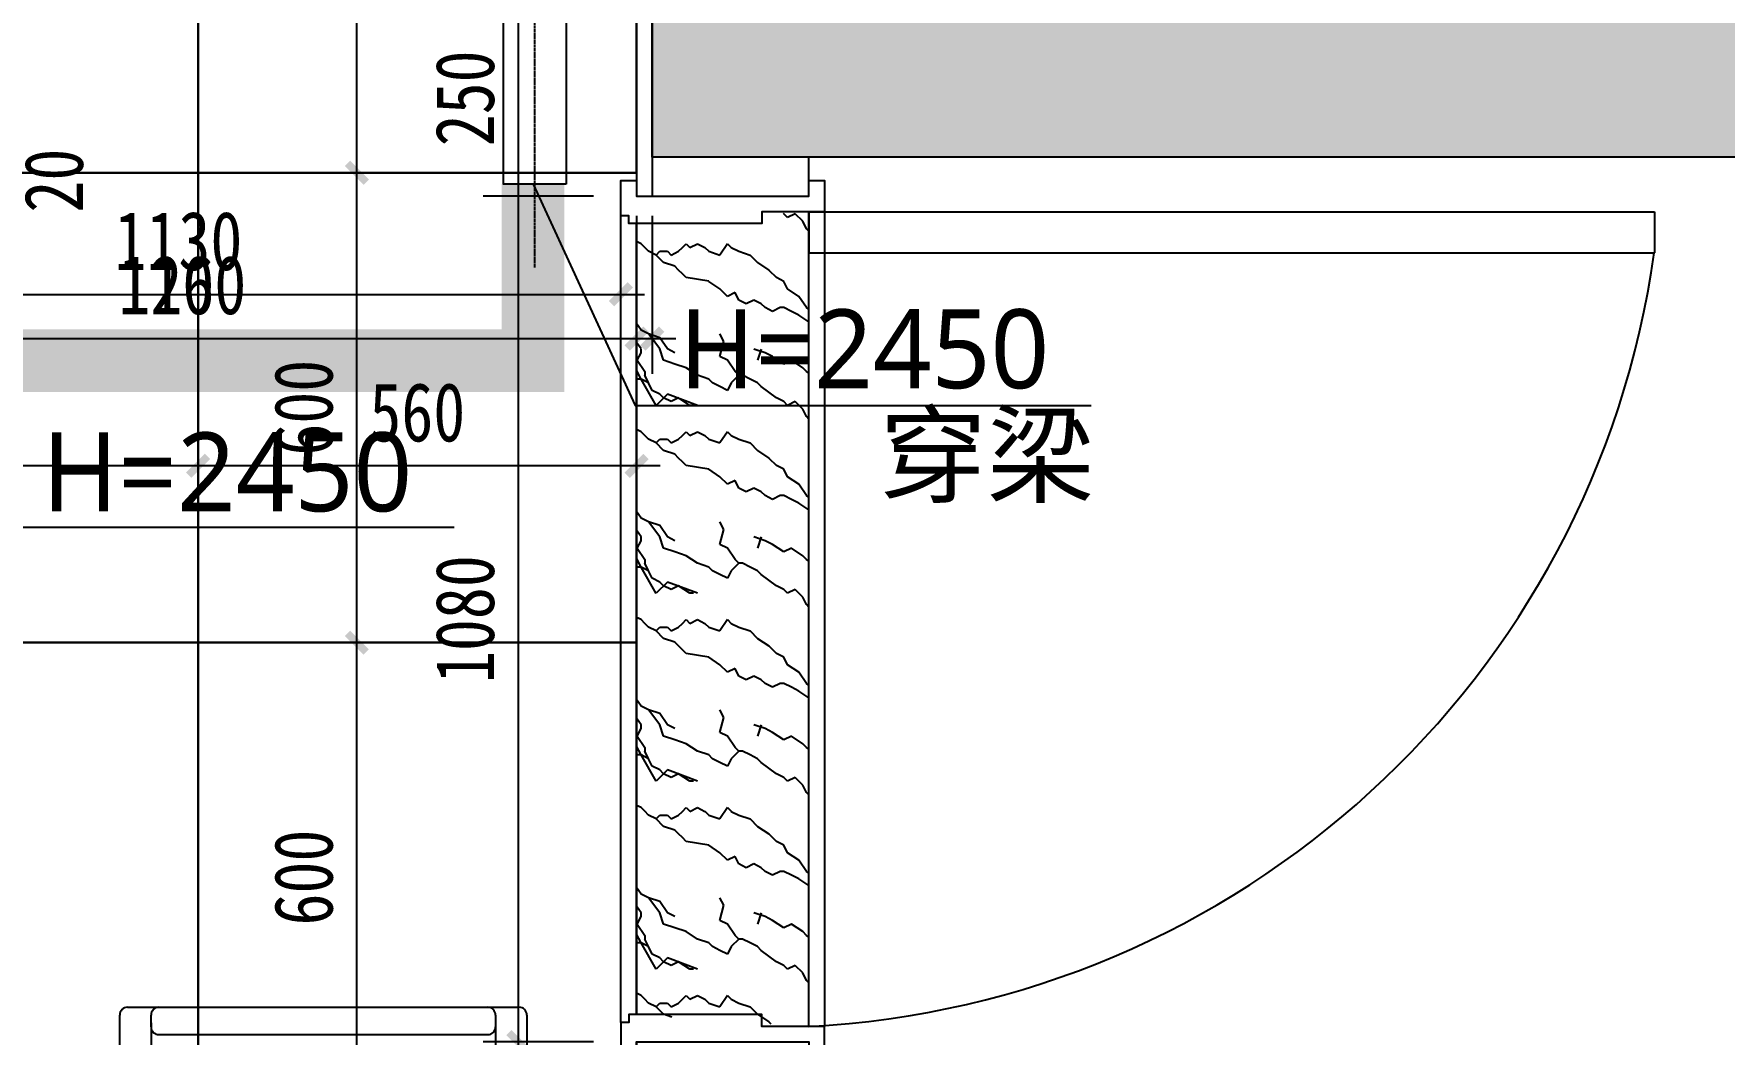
# Model space of a CAD drawing. Extents: x 3479 to 4537415, y 306 to 366510.
# Drawn here: x 4395094 to 4397252, y 275843 to 277121 of the extents above; entities that cross this region are included whole.
import ezdxf

# ---------------------------------------------------------------- set-up
doc = ezdxf.new("R2010")
doc.units = 0
doc.header["$LTSCALE"] = 10
doc.header["$MEASUREMENT"] = 0
doc.header["$PDMODE"] = 35
for name, pattern in [('__DASH', [0.35, 0.25, -0.1]), ('CONTINOUS', [0]), ('DASH', [0.35, 0.25, -0.1])]:
    doc.linetypes.add(name, pattern=pattern)
doc.layers.get('Defpoints').update_dxf_attribs({"color": 49, "linetype": 'DASH'})
for name, color, linetype in [('A-N-PUB-TEXT', 7, 'Continuous'), ('C-DIM', 3, 'Continuous'), ('C-LINE', 134, 'Continuous'), ('COLU', 1, 'Continuous'), ('COLU_HATCH', 251, 'Continuous'), ('DETAL_空调', 153, 'CONTINOUS'), ('I-FILL', 250, 'Continuous'), ('P-DOOR', 30, 'Continuous'), ('P-DOOR FIN', 4, 'Continuous'), ('P-FLOOR', 117, 'Continuous'), ('P-FURNITURE', 8, 'Continuous'), ('P-NEWWALL', 3, 'Continuous'), ('P-WALL', 5, 'Continuous'), ('P-WALL FIN', 4, 'Continuous'), ('P-WALL-DIM', 3, 'Continuous'), ('空调走管', 6, 'Continuous')]:
    doc.layers.add(name, color=color, linetype=linetype)
doc.styles.add('-宋体', font='simkai.ttf', dxfattribs={"width": 0.8})
doc.styles.add('WRYH', font='')
doc.styles.get('WRYH').set_extended_font_data('Microsoft YaHei')
doc.dimstyles.new('DIM-030', dxfattribs={"dimscale": 30, "dimtxt": 2.5, "dimasz": 0.8, "dimexe": 1.5, "dimexo": 2.5, "dimgap": 1, "dimtad": 1, "dimdec": 0, "dimzin": 12, "dimdsep": 46, "dimtxsty": '-宋体', "dimblk": 'ARCHTICK', "dimcen": 0, "dimdle": 1, "dimclrd": 256, "dimclre": 256, "dimclrt": 9, "dimadec": 0, "dimazin": 0, "dimtfac": 1, "dimtdec": 0, "dimtmove": 2, "dimatfit": 3, "dimldrblk": 'DOT', "dimfxl": 1, "dimtolj": 1, "dimtzin": 12, "dimarcsym": 0})

# ---------------------------------------------------------------- blocks, each defined once
blk = doc.blocks.new('A$C438E3998')
at = {"layer": 'P-FURNITURE'}
for p, q in [((-650, 764.4), (-150, 764.4)), ((-610, 764.4), (-190, 764.4)), ((-660, 249.4), (-660, 754.4)), ((-620, 739.4), (-620, 754.4)), ((-620, 744.4), (-620, 419.4)), ((-180, 754.4), (-180, 739.4)), ((-180, 744.4), (-180, 419.4)), ((-140, 754.4), (-140, 419.4)), ((-610, 729.4), (-190, 729.4)), ((-180, 704.4), (-620, 704.4)), ((-140, 419.4), (-140, 249.4)), ((-650, 409.4), (-630, 409.4)), ((-150, 409.4), (-170, 409.4)), ((-1200, 375), (0, 375)), ((-1200, 375), (-1200, -375)), ((-800, 375), (-1200, 0)), ((-800, 375), (-800, -375)), ((0, -375), (0, 375)), ((-150, 239.4), (-650, 239.4)), ((-800, -375), (-1200, 0)), ((-150, -251.2), (-650, -251.2)), ((-660, -261.2), (-660, -766.2)), ((-140, -431.2), (-140, -261.2)), ((0, -375), (-1200, -375)), ((-650, -421.2), (-630, -421.2)), ((-620, -756.2), (-620, -431.2)), ((-180, -756.2), (-180, -431.2)), ((-150, -421.2), (-170, -421.2)), ((-140, -766.2), (-140, -431.2)), ((-180, -716.2), (-620, -716.2)), ((-620, -751.2), (-620, -766.2)), ((-610, -741.2), (-190, -741.2)), ((-180, -766.2), (-180, -751.2)), ((-650, -776.2), (-150, -776.2)), ((-610, -776.2), (-190, -776.2))]:
    blk.add_line(p, q, dxfattribs=at)
for centre, start, end in [((-650, 754.4), 90, 180), ((-610, 754.4), 90, 180), ((-190, 754.4), 0, 90), ((-150, 754.4), 0, 90), ((-610, 739.4), 180, 270), ((-190, 739.4), 270, 0), ((-650, 419.4), 180, 270), ((-630, 419.4), 270, 0), ((-170, 419.4), 180, 270), ((-150, 419.4), 270, 0), ((-650, 249.4), 180, 270), ((-150, 249.4), 270, 0), ((-650, -261.2), 90, 180), ((-150, -261.2), 0, 90), ((-650, -431.2), 90, 180), ((-630, -431.2), 0, 90), ((-170, -431.2), 90, 180), ((-150, -431.2), 0, 90), ((-610, -751.2), 90, 180), ((-190, -751.2), 0, 90), ((-650, -766.2), 180, 270), ((-610, -766.2), 180, 270), ((-190, -766.2), 270, 0), ((-150, -766.2), 270, 0)]:
    blk.add_arc(centre, 10, start, end, dxfattribs=at)
blk = doc.blocks.new('_ArchTick')
at = {"color": 0, "linetype": 'ByBlock', "const_width": 0.4}
blk.add_lwpolyline([(-0.5, -0.5), (0.5, 0.5)], dxfattribs=at)
blk = doc.blocks.new('*D33')
at = {"layer": 'Defpoints', "color": 0, "ltscale": 2, "transparency": 16777216}
for p in [(4395863.5, 276963.2), (4394703.5, 276943.2), (4395863.5, 276731.6)]:
    blk.add_point(p, dxfattribs=at)
at = {"layer": 'P-WALL-DIM', "lineweight": -2, "ltscale": 2, "transparency": 16777216}
for p, q in [((4395863.5, 276888.2), (4395863.5, 276686.6)), ((4394703.5, 276868.2), (4394703.5, 276686.6)), ((4394673.5, 276731.6), (4395893.5, 276731.6))]:
    blk.add_line(p, q, dxfattribs=at)
at = {"layer": 'P-WALL-DIM', "lineweight": -2, "ltscale": 2, "transparency": 16777216, "xscale": 24, "yscale": 24, "zscale": 24, "rotation": 180}
blk.add_blockref('_ArchTick', (4394703.5, 276731.6), dxfattribs=at)
at = {"layer": 'P-WALL-DIM', "lineweight": -2, "ltscale": 2, "transparency": 16777216, "xscale": 24, "yscale": 24, "zscale": 24}
blk.add_blockref('_ArchTick', (4395863.5, 276731.6), dxfattribs=at)
at = {"layer": 'P-WALL-DIM', "color": 9, "ltscale": 2, "transparency": 16777216, "insert": (4395283.5, 276799.5), "char_height": 75, "attachment_point": 5, "style": '-宋体'}
blk.add_mtext('\\A1;1160', dxfattribs=at)
blk = doc.blocks.new('_Dot')
at = {"color": 0, "linetype": 'ByBlock', "lineweight": -2}
blk.add_line((-0.5, 0), (-1, 0), dxfattribs=at)
at = {"color": 0, "linetype": 'ByBlock', "const_width": 0.5}
blk.add_lwpolyline([(-0.25, 0, 1), (0.25, 0, 1)], format="xyb", close=True, dxfattribs=at)
blk = doc.blocks.new('*D164')
at = {"layer": 'C-DIM', "lineweight": -2, "transparency": 16777216}
for p, q in [((4394713.5, 276732.1), (4394713.5, 276832.9)), ((4395843.5, 276699.8), (4395843.5, 276832.9)), ((4394683.5, 276787.9), (4395873.5, 276787.9))]:
    blk.add_line(p, q, dxfattribs=at)
at = {"layer": 'Defpoints', "color": 0, "transparency": 16777216}
for p in [(4395843.5, 276787.9), (4394713.5, 276657.1), (4395843.5, 276624.8)]:
    blk.add_point(p, dxfattribs=at)
at = {"layer": 'C-DIM', "lineweight": -2, "transparency": 16777216, "xscale": 24, "yscale": 24, "zscale": 24, "rotation": 180}
blk.add_blockref('_ArchTick', (4394713.5, 276787.9), dxfattribs=at)
at = {"layer": 'C-DIM', "lineweight": -2, "transparency": 16777216, "xscale": 24, "yscale": 24, "zscale": 24}
blk.add_blockref('_ArchTick', (4395843.5, 276787.9), dxfattribs=at)
at = {"layer": 'C-DIM', "color": 9, "transparency": 16777216, "insert": (4395278.5, 276855.8), "char_height": 75, "attachment_point": 5, "style": '-宋体'}
blk.add_mtext('\\A1;1130', dxfattribs=at)
blk = doc.blocks.new('*D167')
at = {"layer": 'C-DIM', "lineweight": -2, "transparency": 16777216}
for p, q in [((4394916, 276943.2), (4394916, 276967.2)), ((4394778.5, 276943.2), (4394961, 276943.2)), ((4394916, 276923.2), (4394916, 276943.2)), ((4394778.5, 276923.2), (4394961, 276923.2)), ((4394916, 276923.2), (4394916, 276899.2))]:
    blk.add_line(p, q, dxfattribs=at)
at = {"layer": 'Defpoints', "color": 0, "transparency": 16777216}
for p in [(4394703.5, 276943.2), (4394916, 276943.2), (4394703.5, 276923.2)]:
    blk.add_point(p, dxfattribs=at)
at = {"layer": 'C-DIM', "lineweight": -2, "transparency": 16777216, "xscale": 24, "yscale": 24, "zscale": 24}
for p, rotation in [((4394916, 276943.2), 270), ((4394916, 276923.2), 90)]:
    blk.add_blockref('_ArchTick', p, dxfattribs=dict(at, rotation=rotation))
at = {"layer": 'C-DIM', "color": 9, "transparency": 16777216, "insert": (4395119.7, 276933.2), "char_height": 75, "attachment_point": 5, "rotation": 90, "style": '-宋体'}
blk.add_mtext('\\A1;20', dxfattribs=at)
blk = doc.blocks.new('*D255')
at = {"layer": 'Defpoints', "color": 0, "transparency": 16777216}
for p in [(4395303.5, 276569), (4395303.5, 276343.3), (4395863.5, 276343.2)]:
    blk.add_point(p, dxfattribs=at)
at = {"layer": 'P-FLOOR', "lineweight": -2, "transparency": 16777216}
for p, q in [((4395303.5, 276418.3), (4395303.5, 276614)), ((4395863.5, 276418.2), (4395863.5, 276614)), ((4395893.5, 276569), (4395273.5, 276569))]:
    blk.add_line(p, q, dxfattribs=at)
at = {"layer": 'P-FLOOR', "lineweight": -2, "transparency": 16777216, "xscale": 24, "yscale": 24, "zscale": 24, "rotation": 180}
blk.add_blockref('_ArchTick', (4395303.5, 276569), dxfattribs=at)
at = {"layer": 'P-FLOOR', "lineweight": -2, "transparency": 16777216, "xscale": 24, "yscale": 24, "zscale": 24}
blk.add_blockref('_ArchTick', (4395863.5, 276569), dxfattribs=at)
at = {"layer": 'P-FLOOR', "color": 9, "transparency": 16777216, "insert": (4395583.5, 276637), "char_height": 75, "attachment_point": 5, "style": '-宋体'}
blk.add_mtext('\\A1;560', dxfattribs=at)
blk = doc.blocks.new('*D256')
at = {"layer": 'Defpoints', "color": 0, "transparency": 16777216}
for p in [(4394703.5, 276569), (4394703.5, 276343.2), (4395303.5, 276343.3)]:
    blk.add_point(p, dxfattribs=at)
at = {"layer": 'P-FLOOR', "lineweight": -2, "transparency": 16777216}
for p, q in [((4394703.5, 276418.2), (4394703.5, 276614)), ((4395303.5, 276418.3), (4395303.5, 276614)), ((4395333.5, 276569), (4394673.5, 276569))]:
    blk.add_line(p, q, dxfattribs=at)
at = {"layer": 'P-FLOOR', "lineweight": -2, "transparency": 16777216, "xscale": 24, "yscale": 24, "zscale": 24, "rotation": 180}
blk.add_blockref('_ArchTick', (4394703.5, 276569), dxfattribs=at)
at = {"layer": 'P-FLOOR', "lineweight": -2, "transparency": 16777216, "xscale": 24, "yscale": 24, "zscale": 24}
blk.add_blockref('_ArchTick', (4395303.5, 276569), dxfattribs=at)
at = {"layer": 'P-FLOOR', "color": 9, "transparency": 16777216, "insert": (4395003.5, 276637), "char_height": 75, "attachment_point": 5, "style": '-宋体'}
blk.add_mtext('\\A1;600', dxfattribs=at)
blk = doc.blocks.new('*D266')
at = {"layer": 'Defpoints', "color": 0, "transparency": 16777216}
for p in [(4395506.4, 276343.2), (4395837.3, 276343.2), (4395837.3, 275743.3)]:
    blk.add_point(p, dxfattribs=at)
at = {"layer": 'P-FLOOR', "lineweight": -2, "transparency": 16777216}
for p, q in [((4395506.4, 275713.3), (4395506.4, 276373.2)), ((4395762.3, 276343.2), (4395461.4, 276343.2)), ((4395762.3, 275743.3), (4395461.4, 275743.3))]:
    blk.add_line(p, q, dxfattribs=at)
at = {"layer": 'P-FLOOR', "lineweight": -2, "transparency": 16777216, "xscale": 24, "yscale": 24, "zscale": 24}
for p, rotation in [((4395506.4, 276343.2), 90), ((4395506.4, 275743.3), 270)]:
    blk.add_blockref('_ArchTick', p, dxfattribs=dict(at, rotation=rotation))
at = {"layer": 'P-FLOOR', "color": 9, "transparency": 16777216, "insert": (4395438.5, 276043.2), "char_height": 75, "attachment_point": 5, "rotation": 90, "style": '-宋体'}
blk.add_mtext('\\A1;600', dxfattribs=at)
blk = doc.blocks.new('*D267')
at = {"layer": 'Defpoints', "color": 0, "transparency": 16777216}
for p in [(4395506.4, 276943.2), (4395837.3, 276943.2), (4395837.3, 276343.2)]:
    blk.add_point(p, dxfattribs=at)
at = {"layer": 'P-FLOOR', "lineweight": -2, "transparency": 16777216}
for p, q in [((4395506.4, 276313.2), (4395506.4, 276973.2)), ((4395762.3, 276943.2), (4395461.4, 276943.2)), ((4395762.3, 276343.2), (4395461.4, 276343.2))]:
    blk.add_line(p, q, dxfattribs=at)
at = {"layer": 'P-FLOOR', "lineweight": -2, "transparency": 16777216, "xscale": 24, "yscale": 24, "zscale": 24}
for p, rotation in [((4395506.4, 276943.2), 90), ((4395506.4, 276343.2), 270)]:
    blk.add_blockref('_ArchTick', p, dxfattribs=dict(at, rotation=rotation))
at = {"layer": 'P-FLOOR', "color": 9, "transparency": 16777216, "insert": (4395438.5, 276643.2), "char_height": 75, "attachment_point": 5, "rotation": 90, "style": '-宋体'}
blk.add_mtext('\\A1;600', dxfattribs=at)
blk = doc.blocks.new('*D268')
at = {"layer": 'Defpoints', "color": 0, "transparency": 16777216}
for p in [(4395506.4, 277543.2), (4395837.3, 277543.2), (4395837.3, 276943.2)]:
    blk.add_point(p, dxfattribs=at)
at = {"layer": 'P-FLOOR', "lineweight": -2, "transparency": 16777216}
for p, q in [((4395506.4, 276913.2), (4395506.4, 277573.2)), ((4395762.3, 277543.2), (4395461.4, 277543.2)), ((4395762.3, 276943.2), (4395461.4, 276943.2))]:
    blk.add_line(p, q, dxfattribs=at)
at = {"layer": 'P-FLOOR', "lineweight": -2, "transparency": 16777216, "xscale": 24, "yscale": 24, "zscale": 24}
for p, rotation in [((4395506.4, 277543.2), 90), ((4395506.4, 276943.2), 270)]:
    blk.add_blockref('_ArchTick', p, dxfattribs=dict(at, rotation=rotation))
at = {"layer": 'P-FLOOR', "color": 9, "transparency": 16777216, "insert": (4395438.5, 277243.2), "char_height": 75, "attachment_point": 5, "rotation": 90, "style": '-宋体'}
blk.add_mtext('\\A1;600', dxfattribs=at)
blk = doc.blocks.new('空调-02')
at = {"layer": 'DETAL_空调', "linetype": 'DASH', "ltscale": 0.5}
blk.add_line((0, -400), (0, 100), dxfattribs=at)
at = {"layer": 'DETAL_空调'}
blk.add_lwpolyline([(-37.5, -300), (37.5, -300), (37.5, 0), (-37.5, 0)], close=True, dxfattribs=at)
blk = doc.blocks.new('*D375')
at = {"layer": 'Defpoints', "color": 0, "transparency": 16777216}
for p in [(4394683.5, 276963.2), (4395883.5, 276963.2), (4395883.5, 276731.6)]:
    blk.add_point(p, dxfattribs=at)
at = {"layer": 'P-NEWWALL', "lineweight": -2, "transparency": 16777216}
for p, q in [((4394683.5, 276888.2), (4394683.5, 276686.6)), ((4395883.5, 276888.2), (4395883.5, 276686.6)), ((4394653.5, 276731.6), (4395913.5, 276731.6))]:
    blk.add_line(p, q, dxfattribs=at)
at = {"layer": 'P-NEWWALL', "lineweight": -2, "transparency": 16777216, "xscale": 24, "yscale": 24, "zscale": 24, "rotation": 180}
blk.add_blockref('_ArchTick', (4394683.5, 276731.6), dxfattribs=at)
at = {"layer": 'P-NEWWALL', "lineweight": -2, "transparency": 16777216, "xscale": 24, "yscale": 24, "zscale": 24}
blk.add_blockref('_ArchTick', (4395883.5, 276731.6), dxfattribs=at)
at = {"layer": 'P-NEWWALL', "color": 9, "transparency": 16777216, "insert": (4395283.5, 276799.5), "char_height": 75, "attachment_point": 5, "style": '-宋体'}
blk.add_mtext('\\A1;1200', dxfattribs=at)
blk = doc.blocks.new('*D403')
at = {"layer": 'Defpoints', "color": 0, "transparency": 16777216}
for p in [(4395883.5, 277163.2), (4395712.5, 276913.2), (4395883.5, 276913.2)]:
    blk.add_point(p, dxfattribs=at)
at = {"layer": 'P-NEWWALL', "lineweight": -2, "transparency": 16777216}
for p, q in [((4395712.5, 277193.2), (4395712.5, 276883.2)), ((4395808.5, 277163.2), (4395667.5, 277163.2)), ((4395808.5, 276913.2), (4395667.5, 276913.2))]:
    blk.add_line(p, q, dxfattribs=at)
at = {"layer": 'P-NEWWALL', "lineweight": -2, "transparency": 16777216, "xscale": 24, "yscale": 24, "zscale": 24}
for p, rotation in [((4395712.5, 277163.2), 90), ((4395712.5, 276913.2), 270)]:
    blk.add_blockref('_ArchTick', p, dxfattribs=dict(at, rotation=rotation))
at = {"layer": 'P-NEWWALL', "color": 9, "transparency": 16777216, "insert": (4395644.6, 277038.2), "char_height": 75, "attachment_point": 5, "rotation": 90, "style": '-宋体'}
blk.add_mtext('\\A1;250', dxfattribs=at)
blk = doc.blocks.new('*D404')
at = {"layer": 'Defpoints', "color": 0, "transparency": 16777216}
for p in [(4395883.5, 276913.2), (4395712.5, 275833.2), (4395883.5, 275833.2)]:
    blk.add_point(p, dxfattribs=at)
at = {"layer": 'P-NEWWALL', "lineweight": -2, "transparency": 16777216}
for p, q in [((4395712.5, 276943.2), (4395712.5, 275803.2)), ((4395808.5, 276913.2), (4395667.5, 276913.2)), ((4395808.5, 275833.2), (4395667.5, 275833.2))]:
    blk.add_line(p, q, dxfattribs=at)
at = {"layer": 'P-NEWWALL', "lineweight": -2, "transparency": 16777216, "xscale": 24, "yscale": 24, "zscale": 24}
for p, rotation in [((4395712.5, 276913.2), 90), ((4395712.5, 275833.2), 270)]:
    blk.add_blockref('_ArchTick', p, dxfattribs=dict(at, rotation=rotation))
at = {"layer": 'P-NEWWALL', "color": 9, "transparency": 16777216, "insert": (4395644.6, 276373.2), "char_height": 75, "attachment_point": 5, "rotation": 90, "style": '-宋体'}
blk.add_mtext('\\A1;1080', dxfattribs=at)
blk = doc.blocks.new('*D405')
at = {"layer": 'Defpoints', "color": 0, "transparency": 16777216}
for p in [(4395883.5, 275833.2), (4395712.5, 274063.2), (4395883.5, 274063.2)]:
    blk.add_point(p, dxfattribs=at)
at = {"layer": 'P-NEWWALL', "lineweight": -2, "transparency": 16777216}
for p, q in [((4395712.5, 275863.2), (4395712.5, 274033.2)), ((4395808.5, 275833.2), (4395667.5, 275833.2)), ((4395808.5, 274063.2), (4395667.5, 274063.2))]:
    blk.add_line(p, q, dxfattribs=at)
at = {"layer": 'P-NEWWALL', "lineweight": -2, "transparency": 16777216, "xscale": 24, "yscale": 24, "zscale": 24}
for p, rotation in [((4395712.5, 275833.2), 90), ((4395712.5, 274063.2), 270)]:
    blk.add_blockref('_ArchTick', p, dxfattribs=dict(at, rotation=rotation))
at = {"layer": 'P-NEWWALL', "color": 9, "transparency": 16777216, "insert": (4395644.6, 274948.2), "char_height": 75, "attachment_point": 5, "rotation": 90, "style": '-宋体'}
blk.add_mtext('\\A1;1770', dxfattribs=at)

msp = doc.modelspace()

# ---------------------------------------------------------------- hatches: boundary and pattern name
at = {"layer": 'COLU_HATCH'}
msp.add_hatch(color=256, dxfattribs=at).paths.add_polyline_path([(4395883.5, 277163.2), (4398283.5, 277163.2), (4398283.5, 279763.2), (4398483.5, 279763.2), (4398483.5, 276963.2), (4395883.5, 276963.2)])
at = {"layer": 'I-FILL'}
h = msp.add_hatch(dxfattribs=at)
h.set_pattern_fill('大理石纹路', color=256, scale=20, style=0, pattern_type=2)
h.set_pattern_definition([(135, (4351286.62, 288329.19), (7e-14, 240), [6.7882, -332.623]), (135, (4351281.82, 288333.99), (7e-14, 240), [6.7882, -332.623]), (135, (4351277.02, 288338.79), (7e-14, 240), [6.7882, -332.623]), (161.56505, (4351272.22, 288343.59), (1e-05, 240), [15.179, -743.7676]), (161.56505, (4351512.22, 288343.59), (1e-05, 240), [15.179, -743.7676]), (161.56505, (4351752.22, 288343.59), (1e-05, 240), [15.179, -743.7676]), (135, (4351257.82, 288348.39), (7e-14, 240), [13.5764, -325.8348]), (45, (4351248.22, 288357.99), (7e-14, 240), [6.7882, -332.623]), (360, (4351253.02, 288362.79), (6e-14, 240), [9.6, -230.4]), (315, (4351262.62, 288362.79), (4e-14, 240), [6.7882, -332.623]), (26.56505, (4351267.42, 288357.99), (4e-06, 240), [10.7331, -525.9232]), (26.56505, (4351507.42, 288357.99), (4e-06, 240), [10.7331, -525.9232]), (45, (4351277.02, 288362.79), (7e-14, 240), [6.7882, -332.623]), (45, (4351281.82, 288367.59), (7e-14, 240), [6.7882, -332.623]), (315, (4351286.62, 288372.39), (4e-14, 240), [6.7882, -332.623]), (26.56505, (4351291.42, 288367.59), (4e-06, 240), [10.7331, -525.9232]), (26.56505, (4351531.42, 288367.59), (4e-06, 240), [10.7331, -525.9232]), (333.43495, (4351301.02, 288372.39), (-4e-06, 240), [10.7331, -525.9232]), (333.43495, (4351541.02, 288372.39), (-4e-06, 240), [10.7331, -525.9232]), (315, (4351310.62, 288367.59), (4e-14, 240), [6.7882, -332.623]), (341.56505, (4351315.42, 288362.79), (-3e-06, 240), [15.179, -743.7676]), (341.56505, (4351555.42, 288362.79), (-3e-06, 240), [15.179, -743.7676]), (341.56505, (4351795.42, 288362.79), (-3e-06, 240), [15.179, -743.7676]), (153.43495, (4351248.22, 288357.99), (1e-05, 240), [10.7331, -525.9232]), (153.43495, (4351488.22, 288357.99), (1e-05, 240), [10.7331, -525.9232]), (135, (4351238.62, 288362.79), (7e-14, 240), [6.7882, -332.623]), (135, (4351233.82, 288367.59), (7e-14, 240), [6.7882, -332.623]), (153.43495, (4351229.02, 288372.39), (1e-05, 240), [10.7331, -525.9232]), (153.43495, (4351469.02, 288372.39), (1e-05, 240), [10.7331, -525.9232]), (135, (4351219.42, 288377.19), (7e-14, 240), [6.7882, -332.623]), (153.43495, (4351214.62, 288381.99), (1e-05, 240), [10.7331, -525.9232]), (153.43495, (4351454.62, 288381.99), (1e-05, 240), [10.7331, -525.9232]), (135, (4351205.02, 288386.79), (7e-14, 240), [6.7882, -332.623]), (116.56505, (4351200.22, 288391.59), (-1e-05, 240), [10.7331, -525.9232]), (135, (4351195.42, 288401.19), (7e-14, 240), [13.5764, -325.8348]), (206.56506, (4351185.82, 288410.79), (-3e-05, 240), [10.7331, -525.9232]), (206.56506, (4351425.82, 288410.79), (-3e-05, 240), [10.7331, -525.9232]), (135, (4351176.22, 288405.99), (7e-14, 240), [6.7882, -332.623]), (153.43495, (4351171.42, 288410.79), (1e-05, 240), [10.7331, -525.9232]), (153.43495, (4351411.42, 288410.79), (1e-05, 240), [10.7331, -525.9232]), (143.1301, (4351161.82, 288415.59), (-6e-06, 240), [24, -1176]), (143.1301, (4351401.82, 288415.59), (-6e-06, 240), [24, -1176]), (143.1301, (4351641.82, 288415.59), (-6e-06, 240), [24, -1176]), (143.1301, (4351881.82, 288415.59), (-6e-06, 240), [24, -1176]), (135, (4351142.62, 288429.99), (7e-14, 240), [6.7882, -332.623]), (153.43495, (4351137.82, 288434.79), (1e-05, 240), [10.7331, -525.9232]), (153.43495, (4351377.82, 288434.79), (1e-05, 240), [10.7331, -525.9232]), (153.43495, (4351128.22, 288439.59), (1e-05, 240), [10.7331, -525.9232]), (153.43495, (4351368.22, 288439.59), (1e-05, 240), [10.7331, -525.9232]), (180, (4351118.62, 288444.39), (-9e-14, -240), [4.8, -235.2]), (135, (4351113.82, 288444.39), (7e-14, 240), [6.7882, -332.623]), (123.69007, (4351109.02, 288449.19), (-2e-05, 240), [17.3066, -848.0257]), (123.69007, (4351349.02, 288449.19), (-2e-05, 240), [17.3066, -848.0257]), (153.43495, (4351099.42, 288463.59), (1e-05, 240), [10.7331, -525.9232]), (153.43495, (4351339.42, 288463.59), (1e-05, 240), [10.7331, -525.9232]), (75.96376, (4351089.82, 288468.386), (-7e-06, 240.000004), [19.7909, -969.7544]), (116.56505, (4351094.62, 288487.59), (-1e-05, 240), [10.7331, -525.9232]), (225, (4351113.82, 288444.39), (-3e-05, 240), [13.5764, -325.8348]), (243.43497, (4351104.22, 288434.79), (-2e-05, 240), [10.7331, -525.9232]), (315, (4351099.42, 288372.39), (4e-14, 240), [6.7882, -332.623]), (333.43495, (4351104.22, 288367.59), (-4e-06, 240), [10.7331, -525.9232]), (333.43495, (4351344.22, 288367.59), (-4e-06, 240), [10.7331, -525.9232]), (341.56505, (4351113.82, 288362.79), (-3e-06, 240), [15.179, -743.7676]), (341.56505, (4351353.82, 288362.79), (-3e-06, 240), [15.179, -743.7676]), (341.56505, (4351593.82, 288362.79), (-3e-06, 240), [15.179, -743.7676]), (315, (4351128.22, 288357.99), (4e-14, 240), [13.5764, -325.8348]), (326.30993, (4351137.82, 288348.39), (-4e-06, 240), [17.3066, -848.0257]), (326.30993, (4351377.82, 288348.39), (-4e-06, 240), [17.3066, -848.0257]), (326.30993, (4351617.82, 288348.39), (-4e-06, 240), [17.3066, -848.0257]), (315, (4351152.22, 288338.79), (4e-14, 240), [13.5764, -325.8348]), (180, (4351296.22, 288405.99), (-9e-14, -240), [4.8, -235.2]), (146.30994, (4351291.42, 288405.99), (-9e-06, 240), [17.3066, -848.0257]), (146.30994, (4351531.42, 288405.99), (-9e-06, 240), [17.3066, -848.0257]), (146.30994, (4351771.42, 288405.99), (-9e-06, 240), [17.3066, -848.0257]), (206.56506, (4351277.02, 288415.59), (-3e-05, 240), [10.7331, -525.9232]), (206.56506, (4351517.02, 288415.59), (-3e-05, 240), [10.7331, -525.9232]), (153.43495, (4351267.42, 288410.79), (1e-05, 240), [10.7331, -525.9232]), (153.43495, (4351507.42, 288410.79), (1e-05, 240), [10.7331, -525.9232]), (135, (4351257.82, 288415.59), (7e-14, 240), [6.7882, -332.623]), (153.43495, (4351253.02, 288420.39), (1e-05, 240), [10.7331, -525.9232]), (153.43495, (4351493.02, 288420.39), (1e-05, 240), [10.7331, -525.9232]), (116.56505, (4351243.42, 288425.19), (-1e-05, 240), [10.7331, -525.9232]), (153.43495, (4351238.62, 288434.79), (1e-05, 240), [10.7331, -525.9232]), (153.43495, (4351478.62, 288434.79), (1e-05, 240), [10.7331, -525.9232]), (180, (4351229.02, 288439.59), (-9e-14, -240), [14.4, -225.6]), (146.30994, (4351214.62, 288439.59), (-9e-06, 240), [17.3066, -848.0257]), (146.30994, (4351454.62, 288439.59), (-9e-06, 240), [17.3066, -848.0257]), (146.30994, (4351694.62, 288439.59), (-9e-06, 240), [17.3066, -848.0257]), (135, (4351200.22, 288449.19), (7e-14, 240), [6.7882, -332.623]), (146.30994, (4351195.42, 288453.99), (-9e-06, 240), [17.3066, -848.0257]), (146.30994, (4351435.42, 288453.99), (-9e-06, 240), [17.3066, -848.0257]), (146.30994, (4351675.42, 288453.99), (-9e-06, 240), [17.3066, -848.0257]), (206.56506, (4351181.02, 288463.59), (-3e-05, 240), [10.7331, -525.9232]), (206.56506, (4351421.02, 288463.59), (-3e-05, 240), [10.7331, -525.9232]), (146.30994, (4351171.42, 288458.79), (-9e-06, 240), [17.3066, -848.0257]), (146.30994, (4351411.42, 288458.79), (-9e-06, 240), [17.3066, -848.0257]), (146.30994, (4351651.42, 288458.79), (-9e-06, 240), [17.3066, -848.0257]), (153.43495, (4351157.02, 288468.39), (1e-05, 240), [10.7331, -525.9232]), (153.43495, (4351397.02, 288468.39), (1e-05, 240), [10.7331, -525.9232]), (161.56505, (4351147.42, 288473.19), (1e-05, 240), [15.179, -743.7676]), (161.56505, (4351387.42, 288473.19), (1e-05, 240), [15.179, -743.7676]), (161.56505, (4351627.42, 288473.19), (1e-05, 240), [15.179, -743.7676]), (116.56505, (4351238.62, 288434.79), (-1e-05, 240), [10.7331, -525.9232]), (90, (4351229.02, 288473.19), (-240, 7e-14), [4.8, -235.2]), (123.69007, (4351229.02, 288477.99), (-2e-05, 240), [17.3066, -848.0257]), (123.69007, (4351469.02, 288477.99), (-2e-05, 240), [17.3066, -848.0257]), (63.43495, (4351224.22, 288463.59), (-4e-06, 239.99998), [10.7331, -525.9232]), (303.69007, (4351224.22, 288463.59), (-2e-05, 240), [17.3066, -848.0257]), (303.69007, (4351464.22, 288463.59), (-2e-05, 240), [17.3066, -848.0257]), (270, (4351233.82, 288449.19), (240, -4e-14), [4.8, -235.2]), (126.8699, (4351219.42, 288492.39), (6e-06, 240), [24, -1176]), (126.8699, (4351459.42, 288492.39), (6e-06, 240), [24, -1176]), (126.8699, (4351699.42, 288492.39), (6e-06, 240), [24, -1176]), (146.30994, (4351205.02, 288511.59), (-9e-06, 240), [17.3066, -848.0257]), (146.30994, (4351445.02, 288511.59), (-9e-06, 240), [17.3066, -848.0257]), (146.30994, (4351685.02, 288511.59), (-9e-06, 240), [17.3066, -848.0257]), (153.43495, (4351190.62, 288521.19), (1e-05, 240), [10.7331, -525.9232]), (153.43495, (4351430.62, 288521.19), (1e-05, 240), [10.7331, -525.9232]), (153.43495, (4351181.02, 288525.99), (1e-05, 240), [10.7331, -525.9232]), (153.43495, (4351421.02, 288525.99), (1e-05, 240), [10.7331, -525.9232]), (180, (4351171.42, 288530.79), (-9e-14, -240), [4.8, -235.2]), (206.56506, (4351166.62, 288530.79), (-3e-05, 240), [10.7331, -525.9232]), (206.56506, (4351406.62, 288530.79), (-3e-05, 240), [10.7331, -525.9232]), (153.43495, (4351157.02, 288525.99), (1e-05, 240), [10.7331, -525.9232]), (153.43495, (4351397.02, 288525.99), (1e-05, 240), [10.7331, -525.9232]), (135, (4351147.42, 288530.79), (7e-14, 240), [6.7882, -332.623]), (153.43495, (4351142.62, 288535.59), (1e-05, 240), [10.7331, -525.9232]), (153.43495, (4351382.62, 288535.59), (1e-05, 240), [10.7331, -525.9232]), (206.56506, (4351133.02, 288540.39), (-3e-05, 240), [10.7331, -525.9232]), (206.56506, (4351373.02, 288540.39), (-3e-05, 240), [10.7331, -525.9232]), (153.43495, (4351123.42, 288535.59), (1e-05, 240), [10.7331, -525.9232]), (153.43495, (4351363.42, 288535.59), (1e-05, 240), [10.7331, -525.9232]), (116.56505, (4351113.82, 288540.39), (-1e-05, 240), [10.7331, -525.9232]), (206.56506, (4351109.02, 288549.99), (-3e-05, 240), [10.7331, -525.9232]), (206.56506, (4351349.02, 288549.99), (-3e-05, 240), [10.7331, -525.9232]), (135, (4351099.42, 288545.19), (7e-14, 240), [13.5764, -325.8348]), (153.43495, (4351329.82, 288429.99), (1e-05, 240), [10.7331, -525.9232]), (153.43495, (4351569.82, 288429.99), (1e-05, 240), [10.7331, -525.9232]), (135, (4351320.22, 288434.79), (7e-14, 240), [6.7882, -332.623]), (161.56505, (4351315.42, 288439.59), (1e-05, 240), [15.179, -743.7676]), (161.56505, (4351555.42, 288439.59), (1e-05, 240), [15.179, -743.7676]), (161.56505, (4351795.42, 288439.59), (1e-05, 240), [15.179, -743.7676]), (153.43495, (4351272.22, 288473.19), (1e-05, 240), [10.7331, -525.9232]), (153.43495, (4351512.22, 288473.19), (1e-05, 240), [10.7331, -525.9232]), (123.69007, (4351262.62, 288477.99), (-2e-05, 240), [17.3066, -848.0257]), (123.69007, (4351502.62, 288477.99), (-2e-05, 240), [17.3066, -848.0257]), (161.56505, (4351253.02, 288492.39), (1e-05, 240), [15.179, -743.7676]), (161.56505, (4351493.02, 288492.39), (1e-05, 240), [15.179, -743.7676]), (161.56505, (4351733.02, 288492.39), (1e-05, 240), [15.179, -743.7676]), (153.43495, (4351238.62, 288497.19), (1e-05, 240), [10.7331, -525.9232]), (153.43495, (4351478.62, 288497.19), (1e-05, 240), [10.7331, -525.9232]), (123.69007, (4351229.02, 288501.99), (-2e-05, 240), [17.3066, -848.0257]), (123.69007, (4351469.02, 288501.99), (-2e-05, 240), [17.3066, -848.0257]), (143.1301, (4351219.42, 288516.39), (-6e-06, 240), [24, -1176]), (143.1301, (4351459.42, 288516.39), (-6e-06, 240), [24, -1176]), (143.1301, (4351699.42, 288516.39), (-6e-06, 240), [24, -1176]), (143.1301, (4351939.42, 288516.39), (-6e-06, 240), [24, -1176]), (123.69007, (4351200.22, 288530.79), (-2e-05, 240), [17.3066, -848.0257]), (123.69007, (4351440.22, 288530.79), (-2e-05, 240), [17.3066, -848.0257]), (146.30994, (4351190.62, 288545.19), (-9e-06, 240), [17.3066, -848.0257]), (146.30994, (4351430.62, 288545.19), (-9e-06, 240), [17.3066, -848.0257]), (146.30994, (4351670.62, 288545.19), (-9e-06, 240), [17.3066, -848.0257]), (116.56505, (4351176.22, 288554.79), (-1e-05, 240), [10.7331, -525.9232]), (153.43495, (4351171.42, 288564.39), (1e-05, 240), [10.7331, -525.9232]), (153.43495, (4351411.42, 288564.39), (1e-05, 240), [10.7331, -525.9232]), (146.30994, (4351329.82, 288554.79), (-9e-06, 240), [17.3066, -848.0257]), (146.30994, (4351569.82, 288554.79), (-9e-06, 240), [17.3066, -848.0257]), (146.30994, (4351809.82, 288554.79), (-9e-06, 240), [17.3066, -848.0257]), (146.30994, (4351301.02, 288444.39), (-9e-06, 240), [17.3066, -848.0257]), (146.30994, (4351541.02, 288444.39), (-9e-06, 240), [17.3066, -848.0257]), (146.30994, (4351781.02, 288444.39), (-9e-06, 240), [17.3066, -848.0257]), (161.56505, (4351286.62, 288453.99), (1e-05, 240), [15.179, -743.7676]), (161.56505, (4351526.62, 288453.99), (1e-05, 240), [15.179, -743.7676]), (161.56505, (4351766.62, 288453.99), (1e-05, 240), [15.179, -743.7676]), (161.56505, (4351272.22, 288458.79), (1e-05, 240), [15.179, -743.7676]), (161.56505, (4351512.22, 288458.79), (1e-05, 240), [15.179, -743.7676]), (161.56505, (4351752.22, 288458.79), (1e-05, 240), [15.179, -743.7676]), (108.43495, (4351257.82, 288463.586), (-7e-06, 239.99999), [15.1789, -743.7676]), (126.8699, (4351253.02, 288477.99), (6e-06, 240), [24, -1176]), (126.8699, (4351493.02, 288477.99), (6e-06, 240), [24, -1176]), (126.8699, (4351733.02, 288477.99), (6e-06, 240), [24, -1176]), (243.43497, (4351104.22, 288434.79), (-2e-05, 240), [10.7331, -525.9232]), (153.43495, (4351099.42, 288425.19), (1e-05, 240), [10.7331, -525.9232]), (153.43495, (4351339.42, 288425.19), (1e-05, 240), [10.7331, -525.9232]), (146.30994, (4351329.82, 288554.79), (-9e-06, 240), [17.3066, -848.0257]), (146.30994, (4351569.82, 288554.79), (-9e-06, 240), [17.3066, -848.0257]), (146.30994, (4351809.82, 288554.79), (-9e-06, 240), [17.3066, -848.0257]), (170.5377, (4351315.42, 288564.39), (2e-05, 240), [29.197, -1430.666]), (170.5377, (4351555.42, 288564.39), (2e-05, 240), [29.197, -1430.666]), (170.5377, (4351795.42, 288564.39), (2e-05, 240), [29.197, -1430.666]), (170.5377, (4352035.42, 288564.39), (2e-05, 240), [29.197, -1430.666]), (170.5377, (4352275.42, 288564.39), (2e-05, 240), [29.197, -1430.666]), (170.5377, (4352515.42, 288564.39), (2e-05, 240), [29.197, -1430.666]), (236.30992, (4351099.42, 288372.39), (4e-05, 240), [17.3066, -848.0257]), (236.30992, (4351339.42, 288372.39), (4e-05, 240), [17.3066, -848.0257]), (159.44395, (4351301.02, 288405.99), (-2e-05, 240), [41.011, -2009.55]), (159.44395, (4351541.02, 288405.99), (-2e-05, 240), [41.011, -2009.55]), (159.44395, (4351781.02, 288405.99), (-2e-05, 240), [41.011, -2009.55]), (159.44395, (4352021.02, 288405.99), (-2e-05, 240), [41.011, -2009.55]), (159.44395, (4352261.02, 288405.99), (-2e-05, 240), [41.011, -2009.55]), (159.44395, (4352501.02, 288405.99), (-2e-05, 240), [41.011, -2009.55]), (159.44395, (4352741.02, 288405.99), (-2e-05, 240), [41.011, -2009.55]), (159.44395, (4352981.02, 288405.99), (-2e-05, 240), [41.011, -2009.55]), (225, (4351262.62, 288420.39), (-3e-05, 240), [20.3647, -319.0466]), (119.74488, (4351248.22, 288405.99), (1e-05, 239.99998), [38.699, -1896.243]), (119.74488, (4351488.22, 288405.99), (1e-05, 239.99998), [38.699, -1896.243]), (119.74488, (4351728.22, 288405.99), (1e-05, 239.99998), [38.699, -1896.243]), (119.74488, (4351968.22, 288405.99), (1e-05, 239.99998), [38.699, -1896.243]), (116.56505, (4351229.02, 288439.59), (-1e-05, 240), [42.9325, -493.7238]), (251.56505, (4351142.62, 288477.986), (-1e-05, 239.99998), [15.1789, -743.7676])])
h.paths.add_polyline_path([(4395863.5, 276878.4), (4396083.5, 276893.4), (4396083.5, 275853.1), (4395863.5, 275868.1)])

# ---------------------------------------------------------------- linework, layer by layer
at = {"layer": 'C-LINE'}
for p, q in [((4395843.5, 275858.1), (4395843.5, 276888.4)), ((4396103.5, 276893.4), (4396103.5, 275853.1))]:
    msp.add_line(p, q, dxfattribs=at)
at = {"layer": 'COLU'}
msp.add_lwpolyline([(4395883.5, 277163.2), (4398283.5, 277163.2), (4398283.5, 279763.2), (4398483.5, 279763.2), (4398483.5, 276963.2), (4395883.5, 276963.2)], close=True, dxfattribs=at)
at = {"layer": 'DETAL_空调', "color": 8, "linetype": '__DASH', "const_width": 80}
msp.add_lwpolyline([(4395731.4, 276928.7), (4395731.4, 276703.4), (4394918, 276703.4)], dxfattribs=at)
at = {"layer": 'P-DOOR'}
for p, q in [((4396083.5, 276893.4), (4396083.5, 276840.9)), ((4396083.5, 276893.4), (4397163.2, 276893.4)), ((4397163.2, 276893.4), (4397163.2, 276840.9)), ((4396083.5, 276840.9), (4397163.2, 276840.9))]:
    msp.add_line(p, q, dxfattribs=at)
msp.add_arc((4396025.2, 277000.4), 1148.8, 272.9084, 352.0186, dxfattribs=at)
at = {"layer": 'P-DOOR FIN', "color": 4}
for points in [[(4396103.5, 276893.4), (4396023.5, 276893.4), (4396023.5, 276878.4), (4395853.5, 276878.4), (4395853.5, 276888.4), (4395843.5, 276888.4), (4395843.5, 276933.2), (4395863.5, 276933.2), (4395863.5, 276913.2), (4396083.5, 276913.2), (4396083.5, 276933.2), (4396103.5, 276933.2), (4396103.5, 276893.4)], [(4396103.5, 275853.1), (4396023.5, 275853.1), (4396023.5, 275868.1), (4395853.5, 275868.1), (4395853.5, 275858.1), (4395843.5, 275858.1), (4395843.5, 275813.2), (4395863.5, 275813.2), (4395863.5, 275833.2), (4396083.5, 275833.2), (4396083.5, 275813.2), (4396103.5, 275813.2), (4396103.5, 275853.1)]]:
    msp.add_lwpolyline(points, dxfattribs=at)
at = {"layer": 'P-FLOOR'}
for p, q in [((4395863.5, 275868.1), (4395863.5, 276878.4)), ((4396083.5, 275853.1), (4396083.5, 276893.4))]:
    msp.add_line(p, q, dxfattribs=at)
for points in [[(4394703.5, 277298.1), (4394703.5, 277543.2), (4395303.5, 277543.2), (4395303.5, 276943.2), (4394703.5, 276943.2), (4394703.5, 277263.2)], [(4395863.5, 276943.2), (4395863.5, 276943.2), (4395863.5, 277543.2), (4396263.5, 277543.2), (4396263.5, 277298.1)], [(4395863.5, 276878.4), (4395863.5, 276343.2), (4395303.5, 276343.2), (4395303.5, 276943.2), (4395863.5, 276943.2), (4395863.5, 276913.2)], [(4395863.5, 275833.2), (4395863.5, 275743.3), (4395303.5, 275743.3), (4395303.5, 276343.3), (4395863.5, 276343.3), (4395863.5, 275868.1)]]:
    msp.add_lwpolyline(points, dxfattribs=at)
for points in [[(4395303.5, 277543.2), (4395863.5, 277543.2), (4395863.5, 276943.2), (4395303.5, 276943.2)], [(4394703.5, 276943.2), (4395303.5, 276943.2), (4395303.5, 276343.2), (4394703.5, 276343.2)], [(4394703.5, 276343.3), (4395303.5, 276343.3), (4395303.5, 275743.3), (4394703.5, 275743.3)]]:
    msp.add_lwpolyline(points, close=True, dxfattribs=at)
at = {"layer": 'P-WALL'}
for p, q in [((4395883.5, 277163.2), (4395883.5, 276913.2)), ((4398483.5, 276963.2), (4396083.5, 276963.2)), ((4396083.5, 276913.2), (4396083.5, 276963.2)), ((4396083.5, 276963.2), (4396083.5, 276963.2)), ((4395883.5, 276913.2), (4396083.5, 276913.2)), ((4395883.5, 276913.2), (4396083.5, 276913.2))]:
    msp.add_line(p, q, dxfattribs=at)
at = {"layer": 'P-WALL FIN'}
for p, q in [((4395863.5, 277183.2), (4395863.5, 276913.2)), ((4395863.5, 276913.2), (4395883.5, 276913.2)), ((4395863.5, 276913.2), (4395883.5, 276913.2))]:
    msp.add_line(p, q, dxfattribs=at)
at = {"layer": '空调走管'}
for points in [[(4395731.4, 276928.7), (4395861.8, 276645.8), (4396444, 276645.8)], [(4394918, 276702.2), (4395048.5, 276490.8), (4395630.6, 276490.8)]]:
    msp.add_lwpolyline(points, dxfattribs=at)

# ---------------------------------------------------------------- block references
at = {"color": 6}
msp.add_blockref('A$C438E3998', (4395863.5, 275113.2), dxfattribs=at)
at = {"layer": 'DETAL_空调', "xscale": -1.066666666666667, "yscale": 1.066666666666667, "zscale": 1.066666666666667}
msp.add_blockref('空调-02', (4395733.4, 277248.7), dxfattribs=at)

# ---------------------------------------------------------------- texts
at = {"layer": 'A-N-PUB-TEXT', "color": 6, "style": 'WRYH'}
for s, p in [('H=2450', (4395917.7, 276668)), ('穿梁', (4396173.2, 276532.3)), ('H=2450', (4395104.3, 276510.8))]:
    msp.add_text(s, height=100.8, dxfattribs=at).set_placement(p)

# ---------------------------------------------------------------- dimensions: what is measured, and where the dimension line sits
at = {"layer": 'C-DIM'}
dim = msp.add_linear_dim(base=(4394916, 276943.2), p1=(4394703.5, 276923.2), p2=(4394703.5, 276943.2), angle=90, dimstyle='DIM-030', dxfattribs=at)
dim.commit()
dim.dimension.update_dxf_attribs({"geometry": '*D167', "text_midpoint": (4395119.7, 276933.2)})
dim = msp.add_linear_dim(base=(4395843.5, 276787.9), p1=(4394713.5, 276657.1), p2=(4395843.5, 276624.8), dimstyle='DIM-030', dxfattribs=at)
dim.commit()
dim.dimension.update_dxf_attribs({"geometry": '*D164', "text_midpoint": (4395278.5, 276855.8)})
at = {"layer": 'P-FLOOR'}
for base, p1, p2, picture, middle in [((4395506.4, 277543.2), (4395837.3, 276943.2), (4395837.3, 277543.2), '*D268', (4395438.5, 277243.2)), ((4395506.4, 276943.2), (4395837.3, 276343.2), (4395837.3, 276943.2), '*D267', (4395438.5, 276643.2)), ((4395506.4, 276343.2), (4395837.3, 275743.3), (4395837.3, 276343.2), '*D266', (4395438.5, 276043.2))]:
    dim = msp.add_linear_dim(base=base, p1=p1, p2=p2, angle=90, dimstyle='DIM-030', dxfattribs=at)
    dim.commit()
    dim.dimension.update_dxf_attribs({"geometry": picture, "text_midpoint": middle})
for base, p1, p2, picture, middle in [((4394703.5, 276569), (4395303.5, 276343.3), (4394703.5, 276343.2), '*D256', (4395003.5, 276637)), ((4395303.5, 276569), (4395863.5, 276343.2), (4395303.5, 276343.3), '*D255', (4395583.5, 276637))]:
    dim = msp.add_linear_dim(base=base, p1=p1, p2=p2, dimstyle='DIM-030', dxfattribs=at)
    dim.commit()
    dim.dimension.update_dxf_attribs({"geometry": picture, "text_midpoint": middle})
at = {"layer": 'P-NEWWALL'}
for base, p1, p2, picture, middle in [((4395712.5, 276913.2), (4395883.5, 277163.2), (4395883.5, 276913.2), '*D403', (4395644.6, 277038.2)), ((4395712.5, 275833.2), (4395883.5, 276913.2), (4395883.5, 275833.2), '*D404', (4395644.6, 276373.2)), ((4395712.5, 274063.2), (4395883.5, 275833.2), (4395883.5, 274063.2), '*D405', (4395644.6, 274948.2))]:
    dim = msp.add_linear_dim(base=base, p1=p1, p2=p2, angle=90, dimstyle='DIM-030', dxfattribs=at)
    dim.commit()
    dim.dimension.update_dxf_attribs({"geometry": picture, "text_midpoint": middle})
dim = msp.add_linear_dim(base=(4395883.5, 276731.6), p1=(4394683.5, 276963.2), p2=(4395883.5, 276963.2), dimstyle='DIM-030', dxfattribs=at)
dim.commit()
dim.dimension.update_dxf_attribs({"geometry": '*D375', "text_midpoint": (4395283.5, 276799.5)})
at = {"layer": 'P-WALL-DIM', "ltscale": 2}
dim = msp.add_linear_dim(base=(4395863.5, 276731.6), p1=(4394703.5, 276943.2), p2=(4395863.5, 276963.2), dimstyle='DIM-030', dxfattribs=at)
dim.commit()
dim.dimension.update_dxf_attribs({"geometry": '*D33', "text_midpoint": (4395283.5, 276799.5)})

doc.saveas('drawing.dxf')
